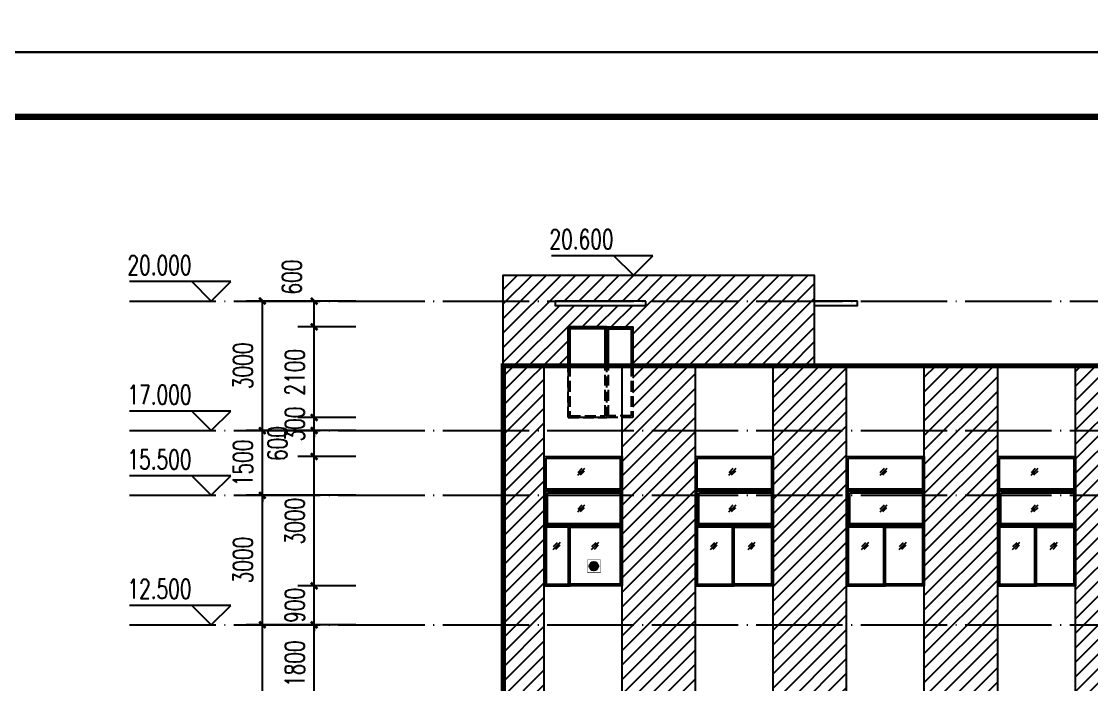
# Model space of a CAD drawing. Extents: x -4747 to 1060961, y -766984 to 396631.
# Drawn here: x 467362 to 492147, y -221315 to -205952 of the extents above; entities that cross this region are included whole.
import ezdxf

# ---------------------------------------------------------------- set-up
doc = ezdxf.new("R2010")
doc.units = 0
doc.header["$LTSCALE"] = 1000
doc.header["$MEASUREMENT"] = 0
doc.linetypes.add('DASH', pattern=[0.35, 0.25, -0.1])
doc.linetypes.add('DOTE', pattern=[2.42, 2, -0.2, 0.02, -0.2])
doc.layers.get('0').update_dxf_attribs({"linetype": 'CONTINUOUS'})
doc.layers.get('DEFPOINTS').update_dxf_attribs({"linetype": 'CONTINUOUS'})
for name, color, linetype in [('DIM_ELEV', 3, 'CONTINUOUS'), ('DIM_SYMB', 3, 'CONTINUOUS'), ('DOTE', 1, 'DOTE'), ('PUB_DIM', 3, 'CONTINUOUS'), ('PUB_TEXT', 7, 'CONTINUOUS'), ('PUB_TITLE', 4, 'CONTINUOUS'), ('剖面填充', 147, 'CONTINUOUS'), ('投影', 8, 'CONTINUOUS'), ('窗户', 140, 'CONTINUOUS'), ('立面图', 41, 'CONTINUOUS'), ('立面轮廓线', 3, 'CONTINUOUS')]:
    doc.layers.add(name, color=color, linetype=linetype)
doc.styles.add('_TCH_DIM', font='SIMPLEX', dxfattribs={"bigfont": 'GBCBIG'})
doc.styles.add('DIM_FONT', font='SIMPLEX', dxfattribs={"width": 0.7, "bigfont": 'GBCBIG'})
doc.dimstyles.new('DIMN150', dxfattribs={"dimscale": 1.5, "dimtxt": 300, "dimasz": 100, "dimexe": 250, "dimexo": 300, "dimgap": 150, "dimtad": 1, "dimdec": 0, "dimzin": 0, "dimtxsty": 'DIM_FONT', "dimblk": 'ARCHTICK', "dimcen": 0.09, "dimclrt": 7, "dimazin": 3, "dimtfac": 1, "dimtdec": 0, "dimtix": 1, "dimtmove": 0, "dimatfit": 3, "dimtolj": 1, "dimtzin": 0})
pattern_1 = [(45, (-488337.29, -302769.66), (-168.3798, 168.3798), [])]

# ---------------------------------------------------------------- blocks, each defined once
blk = doc.blocks.new('_ARCHTICK')
at = {"color": 0, "linetype": 'BYBLOCK', "const_width": 0.4}
blk.add_lwpolyline([(-0.5, -0.5), (0.5, 0.5)], dxfattribs=at)
blk = doc.blocks.new('*D173')
at = {"layer": 'DEFPOINTS', "color": 0}
for p in [(474142, -219930), (475559, -219930), (475559, -221730)]:
    blk.add_point(p, dxfattribs=at)
at = {"layer": 'PUB_DIM', "color": 0}
for p, q in [((475109, -219930), (473767, -219930)), ((474142, -221730), (474142, -219930)), ((475109, -221730), (473767, -221730))]:
    blk.add_line(p, q, dxfattribs=at)
at = {"layer": 'PUB_DIM', "color": 0, "xscale": 150, "yscale": 150, "zscale": 150}
for p, rotation in [((474142, -219930), 90), ((474142, -221730), 270)]:
    blk.add_blockref('_ARCHTICK', p, dxfattribs=dict(at, rotation=rotation))
at = {"layer": 'PUB_DIM', "color": 7, "insert": (473692, -220830), "char_height": 450, "attachment_point": 5, "rotation": 90, "style": 'DIM_FONT'}
blk.add_mtext('\\A1;1800', dxfattribs=at)
blk = doc.blocks.new('*D174')
at = {"layer": 'DEFPOINTS', "color": 0}
for p in [(474142, -219030), (475559, -219030), (475559, -219930)]:
    blk.add_point(p, dxfattribs=at)
at = {"layer": 'PUB_DIM', "color": 0}
for p, q in [((475109, -219030), (473767, -219030)), ((474142, -219030), (474142, -218880)), ((474142, -219930), (474142, -219030)), ((475109, -219930), (473767, -219930)), ((474142, -219930), (474142, -220080))]:
    blk.add_line(p, q, dxfattribs=at)
at = {"layer": 'PUB_DIM', "color": 0, "xscale": 150, "yscale": 150, "zscale": 150}
for p, rotation in [((474142, -219030), 270), ((474142, -219930), 90)]:
    blk.add_blockref('_ARCHTICK', p, dxfattribs=dict(at, rotation=rotation))
at = {"layer": 'PUB_DIM', "color": 7, "insert": (473692, -219480), "char_height": 450, "attachment_point": 5, "rotation": 90, "style": 'DIM_FONT'}
blk.add_mtext('\\A1;900', dxfattribs=at)
blk = doc.blocks.new('*D175')
at = {"layer": 'DEFPOINTS', "color": 0}
for p in [(474142, -216030), (475559, -216030), (475559, -219030)]:
    blk.add_point(p, dxfattribs=at)
at = {"layer": 'PUB_DIM', "color": 0}
for p, q in [((475109, -216030), (473767, -216030)), ((474142, -219030), (474142, -216030)), ((475109, -219030), (473767, -219030))]:
    blk.add_line(p, q, dxfattribs=at)
at = {"layer": 'PUB_DIM', "color": 0, "xscale": 150, "yscale": 150, "zscale": 150}
for p, rotation in [((474142, -216030), 90), ((474142, -219030), 270)]:
    blk.add_blockref('_ARCHTICK', p, dxfattribs=dict(at, rotation=rotation))
at = {"layer": 'PUB_DIM', "color": 7, "insert": (473692, -217530), "char_height": 450, "attachment_point": 5, "rotation": 90, "style": 'DIM_FONT'}
blk.add_mtext('\\A1;3000', dxfattribs=at)
blk = doc.blocks.new('*D176')
at = {"layer": 'DEFPOINTS', "color": 0}
for p in [(474142, -215430), (475559, -215430), (475559, -216030)]:
    blk.add_point(p, dxfattribs=at)
at = {"layer": 'PUB_DIM', "color": 0}
for p, q in [((475109, -215430), (473767, -215430)), ((474142, -216030), (474142, -215430)), ((475109, -216030), (473767, -216030))]:
    blk.add_line(p, q, dxfattribs=at)
at = {"layer": 'PUB_DIM', "color": 0, "xscale": 150, "yscale": 150, "zscale": 150}
for p, rotation in [((474142, -215430), 90), ((474142, -216030), 270)]:
    blk.add_blockref('_ARCHTICK', p, dxfattribs=dict(at, rotation=rotation))
at = {"layer": 'PUB_DIM', "color": 7, "insert": (473291, -215730), "char_height": 450, "attachment_point": 5, "rotation": 90, "style": 'DIM_FONT'}
blk.add_mtext('\\A1;600', dxfattribs=at)
blk = doc.blocks.new('*D177')
at = {"layer": 'DEFPOINTS', "color": 0}
for p in [(474142, -215130), (475559, -215130), (475559, -215430)]:
    blk.add_point(p, dxfattribs=at)
at = {"layer": 'PUB_DIM', "color": 0}
for p, q in [((475109, -215130), (473767, -215130)), ((474142, -215130), (474142, -214980)), ((474142, -215430), (474142, -215130)), ((475109, -215430), (473767, -215430)), ((474142, -215430), (474142, -215580))]:
    blk.add_line(p, q, dxfattribs=at)
at = {"layer": 'PUB_DIM', "color": 0, "xscale": 150, "yscale": 150, "zscale": 150}
for p, rotation in [((474142, -215130), 270), ((474142, -215430), 90)]:
    blk.add_blockref('_ARCHTICK', p, dxfattribs=dict(at, rotation=rotation))
at = {"layer": 'PUB_DIM', "color": 7, "insert": (473692, -215280), "char_height": 450, "attachment_point": 5, "rotation": 90, "style": 'DIM_FONT'}
blk.add_mtext('\\A1;300', dxfattribs=at)
blk = doc.blocks.new('*D178')
at = {"layer": 'DEFPOINTS', "color": 0}
for p in [(474142, -213030), (475559, -213030), (475559, -215130)]:
    blk.add_point(p, dxfattribs=at)
at = {"layer": 'PUB_DIM', "color": 0}
for p, q in [((475109, -213030), (473767, -213030)), ((474142, -215130), (474142, -213030)), ((475109, -215130), (473767, -215130))]:
    blk.add_line(p, q, dxfattribs=at)
at = {"layer": 'PUB_DIM', "color": 0, "xscale": 150, "yscale": 150, "zscale": 150}
for p, rotation in [((474142, -213030), 90), ((474142, -215130), 270)]:
    blk.add_blockref('_ARCHTICK', p, dxfattribs=dict(at, rotation=rotation))
at = {"layer": 'PUB_DIM', "color": 7, "insert": (473692, -214080), "char_height": 450, "attachment_point": 5, "rotation": 90, "style": 'DIM_FONT'}
blk.add_mtext('\\A1;2100', dxfattribs=at)
blk = doc.blocks.new('*D179')
at = {"layer": 'DEFPOINTS', "color": 0}
for p in [(474142, -212430), (475559, -212430), (475559, -213030)]:
    blk.add_point(p, dxfattribs=at)
at = {"layer": 'PUB_DIM', "color": 0}
for p, q in [((475109, -212430), (473767, -212430)), ((474142, -213030), (474142, -212430)), ((475109, -213030), (473767, -213030))]:
    blk.add_line(p, q, dxfattribs=at)
at = {"layer": 'PUB_DIM', "color": 0, "xscale": 150, "yscale": 150, "zscale": 150}
for p, rotation in [((474142, -212430), 90), ((474142, -213030), 270)]:
    blk.add_blockref('_ARCHTICK', p, dxfattribs=dict(at, rotation=rotation))
at = {"layer": 'PUB_DIM', "color": 7, "insert": (473625, -211875), "char_height": 450, "attachment_point": 5, "rotation": 90, "style": 'DIM_FONT'}
blk.add_mtext('\\A1;600', dxfattribs=at)
blk = doc.blocks.new('*D182')
at = {"layer": 'DEFPOINTS', "color": 0}
for p in [(472942, -219930), (475559, -219930), (475559, -225930)]:
    blk.add_point(p, dxfattribs=at)
at = {"layer": 'PUB_DIM', "color": 0}
for p, q in [((475109, -219930), (472567, -219930)), ((472942, -225930), (472942, -219930)), ((475109, -225930), (472567, -225930))]:
    blk.add_line(p, q, dxfattribs=at)
at = {"layer": 'PUB_DIM', "color": 0, "xscale": 150, "yscale": 150, "zscale": 150}
for p, rotation in [((472942, -219930), 90), ((472942, -225930), 270)]:
    blk.add_blockref('_ARCHTICK', p, dxfattribs=dict(at, rotation=rotation))
at = {"layer": 'PUB_DIM', "color": 7, "insert": (472492, -222930), "char_height": 450, "attachment_point": 5, "rotation": 90, "style": 'DIM_FONT'}
blk.add_mtext('\\A1;6000', dxfattribs=at)
blk = doc.blocks.new('*D183')
at = {"layer": 'DEFPOINTS', "color": 0}
for p in [(472942, -216930), (475559, -216930), (475559, -219930)]:
    blk.add_point(p, dxfattribs=at)
at = {"layer": 'PUB_DIM', "color": 0}
for p, q in [((475109, -216930), (472567, -216930)), ((472942, -219930), (472942, -216930)), ((475109, -219930), (472567, -219930))]:
    blk.add_line(p, q, dxfattribs=at)
at = {"layer": 'PUB_DIM', "color": 0, "xscale": 150, "yscale": 150, "zscale": 150}
for p, rotation in [((472942, -216930), 90), ((472942, -219930), 270)]:
    blk.add_blockref('_ARCHTICK', p, dxfattribs=dict(at, rotation=rotation))
at = {"layer": 'PUB_DIM', "color": 7, "insert": (472492, -218430), "char_height": 450, "attachment_point": 5, "rotation": 90, "style": 'DIM_FONT'}
blk.add_mtext('\\A1;3000', dxfattribs=at)
blk = doc.blocks.new('*D184')
at = {"layer": 'DEFPOINTS', "color": 0}
for p in [(472942, -215430), (475559, -215430), (475559, -216930)]:
    blk.add_point(p, dxfattribs=at)
at = {"layer": 'PUB_DIM', "color": 0}
for p, q in [((472942, -215430), (472942, -215280)), ((475109, -215430), (472567, -215430)), ((472942, -216930), (472942, -215430)), ((475109, -216930), (472567, -216930)), ((472942, -216930), (472942, -217080))]:
    blk.add_line(p, q, dxfattribs=at)
at = {"layer": 'PUB_DIM', "color": 0, "xscale": 150, "yscale": 150, "zscale": 150}
for p, rotation in [((472942, -215430), 270), ((472942, -216930), 90)]:
    blk.add_blockref('_ARCHTICK', p, dxfattribs=dict(at, rotation=rotation))
at = {"layer": 'PUB_DIM', "color": 7, "insert": (472492, -216180), "char_height": 450, "attachment_point": 5, "rotation": 90, "style": 'DIM_FONT'}
blk.add_mtext('\\A1;1500', dxfattribs=at)
blk = doc.blocks.new('*D185')
at = {"layer": 'DEFPOINTS', "color": 0}
for p in [(472942, -212430), (475559, -212430), (475559, -215430)]:
    blk.add_point(p, dxfattribs=at)
at = {"layer": 'PUB_DIM', "color": 0}
for p, q in [((475109, -212430), (472567, -212430)), ((472942, -215430), (472942, -212430)), ((475109, -215430), (472567, -215430))]:
    blk.add_line(p, q, dxfattribs=at)
at = {"layer": 'PUB_DIM', "color": 0, "xscale": 150, "yscale": 150, "zscale": 150}
for p, rotation in [((472942, -212430), 90), ((472942, -215430), 270)]:
    blk.add_blockref('_ARCHTICK', p, dxfattribs=dict(at, rotation=rotation))
at = {"layer": 'PUB_DIM', "color": 7, "insert": (472492, -213930), "char_height": 450, "attachment_point": 5, "rotation": 90, "style": 'DIM_FONT'}
blk.add_mtext('\\A1;3000', dxfattribs=at)

msp = doc.modelspace()

# ---------------------------------------------------------------- hatches: boundary and pattern name
h = msp.add_hatch(color=1)
edge = h.paths.add_edge_path()
edge.add_arc((480620.8, -218571.9), 100, 0, 360)
at = {"layer": '剖面填充'}
h = msp.add_hatch(dxfattribs=at)
h.set_pattern_fill('ANSI31', color=256, scale=150, style=0)
h.set_pattern_definition(pattern_1)
h.paths.add_polyline_path([(479471.6, -213929.8), (478521.6, -213929.8), (478521.6, -232579.8), (479471.6, -232579.8)])
h.paths.add_polyline_path([(481271.6, -232579.8), (482971.6, -232579.8), (482971.6, -213929.8), (481521.6, -213929.8), (481521.6, -215129.8), (481271.6, -215129.8)])
h.paths.add_polyline_path([(485721.6, -213929.8), (485721.6, -211829.8), (478521.6, -211829.8), (478521.6, -213929.8), (480021.6, -213929.8), (480021.6, -213029.8), (480921.6, -213029.8), (481521.6, -213029.8), (481521.6, -213929.8)])
h.paths.add_polyline_path([(481821.6, -212529.8), (479721.6, -212529.8), (479721.6, -212429.8), (481821.6, -212429.8)], flags=16)
h = msp.add_hatch(dxfattribs=at)
h.set_pattern_fill('ANSI31', color=256, scale=150, style=0)
h.set_pattern_definition(pattern_1)
h.paths.add_polyline_path([(486471.6, -213929.8), (484771.6, -213929.8), (484771.6, -232579.8), (486471.6, -232579.8)])
h.paths.add_polyline_path([(489971.6, -213929.8), (488271.6, -213929.8), (488271.6, -232579.8), (489971.6, -232579.8)])
h.paths.add_polyline_path([(493471.6, -213929.8), (491771.6, -213929.8), (491771.6, -232579.8), (492821.6, -232579.8), (493171.6, -232429.8), (493560.9, -232429.8), (493560.9, -226049.8), (492721.6, -226049.8), (492721.6, -226629.8), (492521.6, -226629.8), (492521.6, -225929.8), (492521.6, -224929.8), (492521.6, -220629.8), (492521.6, -219929.8), (492521.6, -219329.8), (492621.6, -219329.8), (492621.6, -219929.8), (492721.6, -219929.8), (493471.6, -219929.8)])
h.paths.add_polyline_path([(496971.6, -213929.8), (495271.6, -213929.8), (495271.6, -219929.8), (496971.6, -219929.8)])
h.paths.add_polyline_path([(504221.6, -216329.8), (499721.6, -216329.8), (499721.6, -213929.8), (498771.6, -213929.8), (498771.6, -219929.8), (499525.3, -219929.8), (499625.3, -219929.8), (499625.3, -219329.8), (499725.3, -219329.8), (499725.3, -219929.8), (499725.3, -220629.8), (499725.3, -224929.8), (499725.3, -225929.8), (499725.3, -226629.8), (499525.3, -226629.8), (499525.3, -226049.8), (498860.9, -226049.8), (498860.9, -232429.8), (500471.6, -232429.8), (500471.6, -230129.8), (503271.6, -230129.8), (503271.6, -232429.8), (503621.6, -232579.8), (504221.6, -232579.8), (504221.6, -229279.8), (499525.3, -229279.8), (499525.3, -229179.8), (504221.6, -229179.8), (504221.6, -228229.8)])

# ---------------------------------------------------------------- linework, layer by layer
at = {"color": 1, "const_width": 10, "elevation": 0}
msp.add_lwpolyline([(480470.8, -218721.9), (480770.8, -218721.9), (480770.8, -218421.9), (480470.8, -218421.9)], close=True, dxfattribs=at)
at = {"color": 1}
msp.add_circle((480620.8, -218571.9), 100, dxfattribs=at)
at = {"layer": 'DIM_ELEV'}
for p, q in [((481983.7, -211379.8), (479636.2, -211379.8)), ((481533.7, -211829.8), (481083.7, -211379.8)), ((481533.7, -211829.8), (481983.7, -211379.8)), ((472209, -211979.8), (469861.5, -211979.8)), ((471759, -212429.8), (471309, -211979.8)), ((471759, -212429.8), (472209, -211979.8)), ((472209, -214979.8), (469861.5, -214979.8)), ((471759, -215429.8), (471309, -214979.8)), ((471759, -215429.8), (472209, -214979.8)), ((472209, -216479.8), (469861.5, -216479.8)), ((471759, -216929.8), (471309, -216479.8)), ((471759, -216929.8), (472209, -216479.8)), ((472209, -219479.8), (469861.5, -219479.8)), ((471759, -219929.8), (471309, -219479.8)), ((471759, -219929.8), (472209, -219479.8))]:
    msp.add_line(p, q, dxfattribs=at)
at = {"layer": 'DIM_SYMB'}
for points in [[(479605.5, -218333.3, 0, 0, 0), (479792.5, -218333.3, 40, 0, 0), (479942.5, -218333.3, 0, 0, 0)], [(480813.6, -218333.3, 0, 0, 0), (480626.6, -218333.3, 40, 0, 0), (480476.6, -218333.3, 0, 0, 0)], [(483246.2, -218333.3, 0, 0, 0), (483433.2, -218333.3, 40, 0, 0), (483583.2, -218333.3, 0, 0, 0)], [(484436.2, -218333.3, 0, 0, 0), (484249.2, -218333.3, 40, 0, 0), (484099.2, -218333.3, 0, 0, 0)], [(486746.2, -218333.3, 0, 0, 0), (486933.2, -218333.3, 40, 0, 0), (487083.2, -218333.3, 0, 0, 0)], [(487936.2, -218333.3, 0, 0, 0), (487749.2, -218333.3, 40, 0, 0), (487599.2, -218333.3, 0, 0, 0)], [(490246.2, -218333.3, 0, 0, 0), (490433.2, -218333.3, 40, 0, 0), (490583.2, -218333.3, 0, 0, 0)], [(491436.2, -218333.3, 0, 0, 0), (491249.2, -218333.3, 40, 0, 0), (491099.2, -218333.3, 0, 0, 0)]]:
    msp.add_lwpolyline(points, format="xyseb", dxfattribs=at)
at = {"layer": 'DOTE'}
for points in [[(469861.5, -212429.8), (516357.4, -212429.8)], [(469861.5, -215429.8), (516357.4, -215429.8)], [(469861.5, -216929.8), (516357.4, -216929.8)], [(469861.5, -219929.8), (586356.5, -219929.8)]]:
    msp.add_lwpolyline(points, dxfattribs=at)
at = {"layer": 'PUB_TITLE'}
for points in [[(421920.8, -206664.3), (600270.8, -206664.3), (600270.8, -80514.3), (421920.8, -80514.3)], [(421920.8, -332814.3), (600270.8, -332814.3), (600270.8, -206664.3), (421920.8, -206664.3)]]:
    msp.add_lwpolyline(points, close=True, dxfattribs=at)
at = {"layer": 'PUB_TITLE', "const_width": 150}
msp.add_lwpolyline([(425670.8, -331314.3), (598770.8, -331314.3), (598770.8, -208164.3), (425670.8, -208164.3)], close=True, dxfattribs=at)
at = {"layer": '投影'}
for points in [[(481821.6, -212429.8), (479721.6, -212429.8), (479721.6, -212529.8), (481821.6, -212529.8), (481821.6, -212429.8)], [(486721.6, -212429.8), (485721.6, -212429.8), (485721.6, -212529.8), (486721.6, -212529.8), (486721.6, -212429.8)], [(480021.6, -213929.8), (480021.6, -213029.8), (481521.6, -213029.8), (481521.6, -213929.8)], [(480921.6, -213929.8), (480921.6, -213029.8), (480021.6, -213029.8), (480021.6, -213929.8)], [(480881.6, -213929.8), (480881.6, -213069.8), (480061.6, -213069.8), (480061.6, -213929.8)], [(480921.6, -213929.8), (480921.6, -213029.8)], [(480921.6, -213929.8), (480921.6, -213029.8), (481521.6, -213029.8), (481521.6, -213929.8)], [(480961.6, -213929.8), (480961.6, -213069.8), (481481.6, -213069.8), (481481.6, -213929.8)]]:
    msp.add_lwpolyline(points, dxfattribs=at)
at = {"layer": '投影', "linetype": 'DASH'}
for points in [[(481521.6, -213929.8), (481521.6, -215129.8), (480021.6, -215129.8), (480021.6, -213929.8)], [(480021.6, -213929.8), (480021.6, -215129.8), (480921.6, -215129.8), (480921.6, -213929.8)], [(480061.6, -213929.8), (480061.6, -215089.8), (480881.6, -215089.8), (480881.6, -213929.8)], [(480921.6, -215129.8), (480921.6, -213929.8)], [(481521.6, -213929.8), (481521.6, -215129.8), (480921.6, -215129.8), (480921.6, -213929.8)], [(481481.6, -213929.8), (481481.6, -215089.8), (480961.6, -215089.8), (480961.6, -213929.8)]]:
    msp.add_lwpolyline(points, dxfattribs=at)
at = {"layer": '窗户'}
for points in [[(479471.6, -216029.8), (481271.6, -216029.8), (481271.6, -219029.8), (479471.6, -219029.8)], [(479471.6, -216029.8), (481271.6, -216029.8), (481271.6, -216829.8), (479471.6, -216829.8)], [(479511.6, -216069.8), (481231.6, -216069.8), (481231.6, -216789.8), (479511.6, -216789.8)], [(482971.6, -216029.8), (484771.6, -216029.8), (484771.6, -219029.8), (482971.6, -219029.8)], [(482971.6, -216029.8), (484771.6, -216029.8), (484771.6, -216829.8), (482971.6, -216829.8)], [(483011.6, -216069.8), (484731.6, -216069.8), (484731.6, -216789.8), (483011.6, -216789.8)], [(486471.6, -216029.8), (488271.6, -216029.8), (488271.6, -219029.8), (486471.6, -219029.8)], [(486471.6, -216029.8), (488271.6, -216029.8), (488271.6, -216829.8), (486471.6, -216829.8)], [(486511.6, -216069.8), (488231.6, -216069.8), (488231.6, -216789.8), (486511.6, -216789.8)], [(489971.6, -216029.8), (491771.6, -216029.8), (491771.6, -219029.8), (489971.6, -219029.8)], [(489971.6, -216029.8), (491771.6, -216029.8), (491771.6, -216829.8), (489971.6, -216829.8)], [(490011.6, -216069.8), (491731.6, -216069.8), (491731.6, -216789.8), (490011.6, -216789.8)], [(479507.9, -216829.8), (481271.6, -216829.8), (481271.6, -217629.8), (479507.9, -217629.8)], [(483007.9, -216829.8), (484771.6, -216829.8), (484771.6, -217629.8), (483007.9, -217629.8)], [(486507.9, -216829.8), (488271.6, -216829.8), (488271.6, -217629.8), (486507.9, -217629.8)], [(490007.9, -216829.8), (491771.6, -216829.8), (491771.6, -217629.8), (490007.9, -217629.8)], [(479547.9, -216869.8), (481231.6, -216869.8), (481231.6, -217589.8), (479547.9, -217589.8)], [(483047.9, -216869.8), (484731.6, -216869.8), (484731.6, -217589.8), (483047.9, -217589.8)], [(486547.9, -216869.8), (488231.6, -216869.8), (488231.6, -217589.8), (486547.9, -217589.8)], [(490047.9, -216869.8), (491731.6, -216869.8), (491731.6, -217589.8), (490047.9, -217589.8)], [(480071.6, -217629.8), (479471.6, -217629.8), (479471.6, -219029.8), (480071.6, -219029.8)], [(480031.6, -217669.8), (479511.6, -217669.8), (479511.6, -218989.8), (480031.6, -218989.8)], [(480071.6, -217629.8), (481271.6, -217629.8), (481271.6, -219029.8), (480071.6, -219029.8)], [(483871.6, -217629.8), (482971.6, -217629.8), (482971.6, -219029.8), (483871.6, -219029.8)], [(483831.6, -217669.8), (483011.6, -217669.8), (483011.6, -218989.8), (483831.6, -218989.8)], [(483871.6, -217629.8), (484771.6, -217629.8), (484771.6, -219029.8), (483871.6, -219029.8)], [(487371.6, -217629.8), (486471.6, -217629.8), (486471.6, -219029.8), (487371.6, -219029.8)], [(487331.6, -217669.8), (486511.6, -217669.8), (486511.6, -218989.8), (487331.6, -218989.8)], [(487371.6, -217629.8), (488271.6, -217629.8), (488271.6, -219029.8), (487371.6, -219029.8)], [(490871.6, -217629.8), (489971.6, -217629.8), (489971.6, -219029.8), (490871.6, -219029.8)], [(490831.6, -217669.8), (490011.6, -217669.8), (490011.6, -218989.8), (490831.6, -218989.8)], [(490871.6, -217629.8), (491771.6, -217629.8), (491771.6, -219029.8), (490871.6, -219029.8)]]:
    msp.add_lwpolyline(points, close=True, dxfattribs=at)
for points in [[(480405.2, -216305.1), (480238.5, -216471.8)], [(480341.1, -216312.6), (480246.1, -216407.7)], [(480397.7, -216369.2), (480302.6, -216464.2)], [(483905.2, -216305.1), (483738.5, -216471.8)], [(483841.1, -216312.6), (483746.1, -216407.7)], [(483897.7, -216369.2), (483802.6, -216464.2)], [(487405.2, -216305.1), (487238.5, -216471.8)], [(487341.1, -216312.6), (487246.1, -216407.7)], [(487397.7, -216369.2), (487302.6, -216464.2)], [(490905.2, -216305.1), (490738.5, -216471.8)], [(490841.1, -216312.6), (490746.1, -216407.7)], [(490897.7, -216369.2), (490802.6, -216464.2)], [(479471.6, -216829.8), (481271.6, -216829.8)], [(482971.6, -216829.8), (484771.6, -216829.8)], [(486471.6, -216829.8), (488271.6, -216829.8)], [(489971.6, -216829.8), (491771.6, -216829.8)], [(480405.2, -217154.4), (480238.5, -217321.1)], [(480341.1, -217161.9), (480246.1, -217257)], [(480397.7, -217218.5), (480302.6, -217313.5)], [(483905.2, -217154.4), (483738.5, -217321.1)], [(483841.1, -217161.9), (483746.1, -217257)], [(483897.7, -217218.5), (483802.6, -217313.5)], [(487405.2, -217154.4), (487238.5, -217321.1)], [(487341.1, -217161.9), (487246.1, -217257)], [(487397.7, -217218.5), (487302.6, -217313.5)], [(490905.2, -217154.4), (490738.5, -217321.1)], [(490841.1, -217161.9), (490746.1, -217257)], [(490897.7, -217218.5), (490802.6, -217313.5)], [(479471.6, -217629.8), (481271.6, -217629.8)], [(480071.6, -217669.8), (481231.6, -217669.8), (481231.6, -218989.8), (480071.6, -218989.8)], [(482971.6, -217629.8), (484771.6, -217629.8)], [(483871.6, -217669.8), (484731.6, -217669.8), (484731.6, -218989.8), (483871.6, -218989.8)], [(486471.6, -217629.8), (488271.6, -217629.8)], [(487371.6, -217669.8), (488231.6, -217669.8), (488231.6, -218989.8), (487371.6, -218989.8)], [(489971.6, -217629.8), (491771.6, -217629.8)], [(490871.6, -217669.8), (491731.6, -217669.8), (491731.6, -218989.8), (490871.6, -218989.8)], [(479836.4, -218023.1), (479669.7, -218189.9)], [(479772.3, -218030.7), (479677.2, -218125.7)], [(479828.8, -218087.3), (479733.8, -218182.3)], [(480727.2, -218023.1), (480560.5, -218189.9)], [(480663.1, -218030.7), (480568, -218125.7)], [(480719.6, -218087.3), (480624.6, -218182.3)], [(483477.1, -218023.1), (483310.4, -218189.9)], [(483413, -218030.7), (483317.9, -218125.7)], [(483469.5, -218087.3), (483374.5, -218182.3)], [(484349.7, -218023.1), (484183, -218189.9)], [(484285.6, -218030.7), (484190.6, -218125.7)], [(484342.2, -218087.3), (484247.1, -218182.3)], [(486977.1, -218023.1), (486810.4, -218189.9)], [(486913, -218030.7), (486817.9, -218125.7)], [(486969.5, -218087.3), (486874.5, -218182.3)], [(487849.7, -218023.1), (487683, -218189.9)], [(487785.6, -218030.7), (487690.6, -218125.7)], [(487842.2, -218087.3), (487747.1, -218182.3)], [(490477.1, -218023.1), (490310.4, -218189.9)], [(490413, -218030.7), (490317.9, -218125.7)], [(490469.5, -218087.3), (490374.5, -218182.3)], [(491349.7, -218023.1), (491183, -218189.9)], [(491285.6, -218030.7), (491190.6, -218125.7)], [(491342.2, -218087.3), (491247.1, -218182.3)]]:
    msp.add_lwpolyline(points, dxfattribs=at)
at = {"layer": '立面图'}
for points in [[(478521.6, -213929.8), (478521.6, -211829.8), (485721.6, -211829.8), (485721.6, -213929.8)], [(478521.6, -213929.8), (499721.6, -213929.8)], [(479471.6, -232579.8), (479471.6, -213929.8)], [(481271.6, -232579.8), (481271.6, -213929.8)], [(482971.6, -232579.8), (482971.6, -213929.8)], [(484771.6, -232579.8), (484771.6, -213929.8)], [(486471.6, -232579.8), (486471.6, -213929.8)], [(486471.6, -232579.8), (486471.6, -213929.8)], [(488271.6, -232579.8), (488271.6, -213929.8)], [(489971.6, -232579.8), (489971.6, -213929.8)], [(489971.6, -232579.8), (489971.6, -213929.8)], [(491771.6, -232579.8), (491771.6, -213929.8)]]:
    msp.add_lwpolyline(points, dxfattribs=at)
at = {"layer": '立面轮廓线', "const_width": 120}
msp.add_lwpolyline([(478521.6, -232579.8), (478521.6, -213929.8), (499721.6, -213929.8), (499721.6, -216329.8), (513721.6, -216329.8), (513721.6, -218429.8), (555821.6, -218429.8), (555821.6, -211829.8), (563021.6, -211829.8), (563021.6, -218429.8), (577021.6, -218429.8), (577021.6, -232579.8)], dxfattribs=at)
at = {"layer": '立面轮廓线'}
msp.add_lwpolyline([(478521.6, -232579.8), (478521.6, -213929.8)], dxfattribs=at)

# ---------------------------------------------------------------- texts
at = {"layer": 'PUB_TEXT', "style": '_TCH_DIM', "width": 0.705882}
for s, p in [('20.600', (479591.2, -211222.3)), ('20.000', (469816.5, -211822.3)), ('17.000', (469816.5, -214822.3)), ('15.500', (469816.5, -216322.3)), ('12.500', (469816.5, -219322.3))]:
    msp.add_text(s, height=446.25, dxfattribs=at).set_placement(p)

# ---------------------------------------------------------------- dimensions: what is measured, and where the dimension line sits
at = {"layer": 'PUB_DIM'}
for base, p1, p2, picture, middle in [((474142.2, -212429.8), (475558.6, -213029.8), (475558.6, -212429.8), '*D179', (473624.7, -211874.8)), ((474142.2, -215429.8), (475558.6, -216029.8), (475558.6, -215429.8), '*D176', (473290.9, -215729.8))]:
    dim = msp.add_linear_dim(base=base, p1=p1, p2=p2, angle=90, dimstyle='DIMN150', dxfattribs=at)
    dim.commit()
    dim.dimension.update_dxf_attribs({"geometry": picture, "text_midpoint": middle, "dimtype": 129})
for p1, p2, distance, picture, middle in [((475558.6, -215429.8), (475558.6, -212429.8), 2616.4, '*D185', (472492.2, -213929.8)), ((475558.6, -215129.8), (475558.6, -213029.8), 1416.4, '*D178', (473692.2, -214079.8)), ((475558.6, -215429.8), (475558.6, -215129.8), 1416.4, '*D177', (473692.2, -215279.8)), ((475558.6, -216929.8), (475558.6, -215429.8), 2616.4, '*D184', (472492.2, -216179.8)), ((475558.6, -219029.8), (475558.6, -216029.8), 1416.4, '*D175', (473692.2, -217529.8)), ((475558.6, -219929.8), (475558.6, -216929.8), 2616.4, '*D183', (472492.2, -218429.8)), ((475558.6, -219929.8), (475558.6, -219029.8), 1416.4, '*D174', (473692.2, -219479.8)), ((475558.6, -225929.8), (475558.6, -219929.8), 2616.4, '*D182', (472492.2, -222929.8)), ((475558.6, -221729.8), (475558.6, -219929.8), 1416.4, '*D173', (473692.2, -220829.8))]:
    dim = msp.add_aligned_dim(p1=p1, p2=p2, distance=distance, dimstyle='DIMN150', dxfattribs=at)
    dim.commit()
    dim.dimension.update_dxf_attribs({"geometry": picture, "text_midpoint": middle})

doc.saveas('drawing.dxf')
